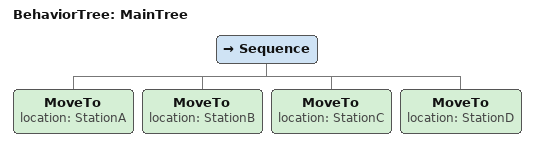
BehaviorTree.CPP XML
<root main_tree_to_execute = "MainTree" >
    <BehaviorTree ID="MainTree">
        <Sequence>
            <MoveTo location="StationA"/>
            <MoveTo location="StationB"/>
            <MoveTo location="StationC"/>
            <MoveTo location="StationD"/>
        </Sequence>
    </BehaviorTree>
</root>
